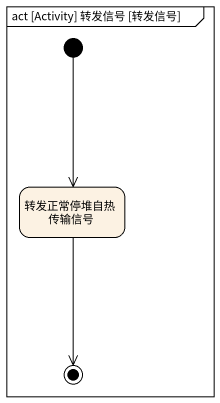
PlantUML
@startuml
mainframe act [Activity] 转发信号 [转发信号]
hide empty description
state 转发正常停堆自热传输信号
[*] --> 转发正常停堆自热传输信号
转发正常停堆自热传输信号 --> [*]
@enduml
